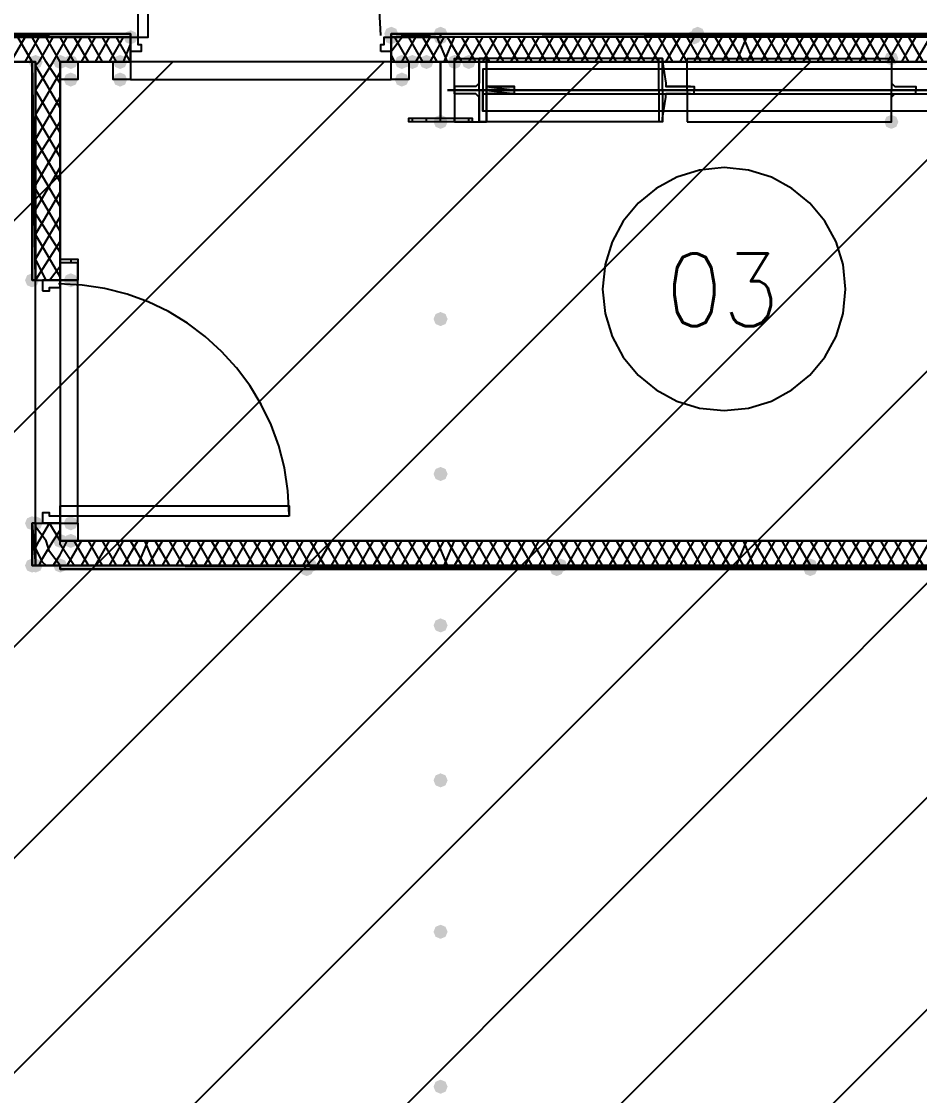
# Model space of a CAD drawing. Header units: millimetres. Extents: x 0 to 420, y 0 to 297.
# Drawn here: x 373.46 to 384.26, y 222.65 to 235.56 of the extents above; entities that cross this region are included whole.
import ezdxf

# ---------------------------------------------------------------- set-up
doc = ezdxf.new("R2010")
doc.units = ezdxf.units.MM
doc.layers.get('0').update_dxf_attribs({"linetype": 'CONTINUOUS'})
doc.styles.get("Standard").update_dxf_attribs({"font": 'STANDARD'})

msp = doc.modelspace()

# ---------------------------------------------------------------- hatches: boundary and pattern name
at = {"true_color": 0x000007}
h = msp.add_hatch(color=0, dxfattribs=at)
h.paths.add_polyline_path([(374.777, 235.415667), (369.908667, 235.415667), (374.777, 235.373333)], flags=0)
h.paths.add_polyline_path([(369.908667, 235.415667), (374.777, 235.373333), (369.908667, 235.373333)], flags=0)
at = {"true_color": 0x0000fe}
for points in [[(374.861667, 235.373333), (374.836796, 235.313538), (374.777, 235.288667), (374.717204, 235.313538), (374.692333, 235.373333), (374.717204, 235.433129), (374.777, 235.458), (374.836796, 235.433129)], [(374.861667, 235.373333), (374.836796, 235.313538), (374.777, 235.288667), (374.717204, 235.313538), (374.692333, 235.373333), (374.717204, 235.433129), (374.777, 235.458), (374.836796, 235.433129)], [(377.994333, 235.415667), (377.969462, 235.355871), (377.909667, 235.331), (377.849871, 235.355871), (377.825, 235.415667), (377.849871, 235.475462), (377.909667, 235.500333), (377.969462, 235.475463)], [(377.994333, 235.373333), (377.969462, 235.313538), (377.909667, 235.288667), (377.849871, 235.313538), (377.825, 235.373333), (377.849871, 235.433129), (377.909667, 235.458), (377.969462, 235.433129)], [(378.587, 235.415667), (378.562129, 235.355871), (378.502333, 235.331), (378.442538, 235.355871), (378.417667, 235.415667), (378.442537, 235.475462), (378.502333, 235.500333), (378.562129, 235.475463)], [(378.587, 235.415667), (378.562129, 235.355871), (378.502333, 235.331), (378.442538, 235.355871), (378.417667, 235.415667), (378.442537, 235.475462), (378.502333, 235.500333), (378.562129, 235.475463)], [(378.587, 235.373333), (378.562129, 235.313538), (378.502333, 235.288667), (378.442538, 235.313538), (378.417667, 235.373333), (378.442537, 235.433129), (378.502333, 235.458), (378.562129, 235.433129)], [(378.587, 235.373333), (378.562129, 235.313538), (378.502333, 235.288667), (378.442538, 235.313538), (378.417667, 235.373333), (378.442537, 235.433129), (378.502333, 235.458), (378.562129, 235.433129)], [(381.635, 235.373333), (381.610129, 235.313538), (381.550333, 235.288667), (381.490537, 235.313538), (381.465667, 235.373333), (381.490537, 235.433129), (381.550333, 235.458), (381.610129, 235.433129)], [(381.677333, 235.415667), (381.652462, 235.355871), (381.592667, 235.331), (381.532871, 235.355871), (381.508, 235.415667), (381.532871, 235.475462), (381.592667, 235.500333), (381.652462, 235.475463)], [(373.718667, 235.077), (373.693796, 235.017204), (373.634, 234.992333), (373.574204, 235.017204), (373.549333, 235.077), (373.574204, 235.136796), (373.634, 235.161667), (373.693796, 235.136796)], [(373.718667, 235.077), (373.693796, 235.017204), (373.634, 234.992333), (373.574204, 235.017204), (373.549333, 235.077), (373.574204, 235.136796), (373.634, 235.161667), (373.693796, 235.136796)], [(373.676333, 232.452333), (373.651462, 232.392537), (373.591667, 232.367667), (373.531871, 232.392537), (373.507, 232.452333), (373.531871, 232.512129), (373.591667, 232.537), (373.651462, 232.512129)], [(373.676333, 229.531333), (373.651462, 229.471537), (373.591667, 229.446667), (373.531871, 229.471537), (373.507, 229.531333), (373.531871, 229.591129), (373.591667, 229.616), (373.651462, 229.591129)], [(373.718667, 229.531333), (373.693796, 229.471537), (373.634, 229.446667), (373.574204, 229.471537), (373.549333, 229.531333), (373.574204, 229.591129), (373.634, 229.616), (373.693796, 229.591129)], [(373.676333, 229.023333), (373.651462, 228.963537), (373.591667, 228.938667), (373.531871, 228.963537), (373.507, 229.023333), (373.531871, 229.083129), (373.591667, 229.108), (373.651462, 229.083129)], [(373.676333, 229.023333), (373.651462, 228.963537), (373.591667, 228.938667), (373.531871, 228.963537), (373.507, 229.023333), (373.531871, 229.083129), (373.591667, 229.108), (373.651462, 229.083129)], [(373.718667, 229.023333), (373.693796, 228.963537), (373.634, 228.938667), (373.574204, 228.963537), (373.549333, 229.023333), (373.574204, 229.083129), (373.634, 229.108), (373.693796, 229.083129)], [(374.015, 229.023333), (373.990129, 228.963537), (373.930333, 228.938667), (373.870538, 228.963537), (373.845667, 229.023333), (373.870537, 229.083129), (373.930333, 229.108), (373.990129, 229.083129)], [(374.015, 229.023333), (373.990129, 228.963537), (373.930333, 228.938667), (373.870538, 228.963537), (373.845667, 229.023333), (373.870537, 229.083129), (373.930333, 229.108), (373.990129, 229.083129)], [(376.978333, 228.981), (376.953463, 228.921204), (376.893667, 228.896333), (376.833871, 228.921204), (376.809, 228.981), (376.833871, 229.040796), (376.893667, 229.065667), (376.953462, 229.040796)], [(377.020667, 229.023333), (376.995796, 228.963537), (376.936, 228.938667), (376.876204, 228.963537), (376.851333, 229.023333), (376.876204, 229.083129), (376.936, 229.108), (376.995796, 229.083129)], [(379.984, 228.981), (379.959129, 228.921204), (379.899333, 228.896333), (379.839538, 228.921204), (379.814667, 228.981), (379.839537, 229.040796), (379.899333, 229.065667), (379.959129, 229.040796)], [(380.026333, 229.023333), (380.001463, 228.963537), (379.941667, 228.938667), (379.881871, 228.963537), (379.857, 229.023333), (379.881871, 229.083129), (379.941667, 229.108), (380.001462, 229.083129)], [(383.032, 229.023333), (383.007129, 228.963537), (382.947333, 228.938667), (382.887538, 228.963537), (382.862667, 229.023333), (382.887537, 229.083129), (382.947333, 229.108), (383.007129, 229.083129)], [(383.032, 228.981), (383.007129, 228.921204), (382.947333, 228.896333), (382.887538, 228.921204), (382.862667, 228.981), (382.887537, 229.040796), (382.947333, 229.065667), (383.007129, 229.040796)]]:
    msp.add_hatch(color=0, dxfattribs=at).paths.add_polyline_path(points, flags=0)
at = {"true_color": 0x000007}
h = msp.add_hatch(color=0, dxfattribs=at)
h.paths.add_polyline_path([(378.502333, 235.415667), (377.909667, 235.415667), (378.502333, 235.373333)], flags=0)
h.paths.add_polyline_path([(377.909667, 235.415667), (378.502333, 235.373333), (377.909667, 235.373333)], flags=0)
h = msp.add_hatch(color=0, dxfattribs=at)
h.paths.add_polyline_path([(390.736667, 235.415667), (378.502333, 235.415667), (390.736667, 235.373333)], flags=0)
h.paths.add_polyline_path([(378.502333, 235.415667), (390.736667, 235.373333), (378.502333, 235.373333)], flags=0)
for points in [[(374.015, 235.077), (373.990129, 235.017204), (373.930333, 234.992333), (373.870538, 235.017204), (373.845667, 235.077), (373.870537, 235.136796), (373.930333, 235.161667), (373.990129, 235.136796)], [(374.142, 235.077), (374.117129, 235.017204), (374.057333, 234.992333), (373.997538, 235.017204), (373.972667, 235.077), (373.997537, 235.136796), (374.057333, 235.161667), (374.117129, 235.136796)], [(374.734667, 235.077), (374.709796, 235.017204), (374.65, 234.992333), (374.590204, 235.017204), (374.565333, 235.077), (374.590204, 235.136796), (374.65, 235.161667), (374.709796, 235.136796)], [(378.121333, 235.077), (378.096462, 235.017204), (378.036667, 234.992333), (377.976871, 235.017204), (377.952, 235.077), (377.976871, 235.136796), (378.036667, 235.161667), (378.096462, 235.136796)], [(378.248333, 235.077), (378.223462, 235.017204), (378.163667, 234.992333), (378.103871, 235.017204), (378.079, 235.077), (378.103871, 235.136796), (378.163667, 235.161667), (378.223462, 235.136796)], [(378.417667, 235.077), (378.392796, 235.017204), (378.333, 234.992333), (378.273204, 235.017204), (378.248333, 235.077), (378.273204, 235.136796), (378.333, 235.161667), (378.392796, 235.136796)], [(378.756333, 235.077), (378.731462, 235.017204), (378.671667, 234.992333), (378.611871, 235.017204), (378.587, 235.077), (378.611871, 235.136796), (378.671667, 235.161667), (378.731462, 235.136796)], [(378.925667, 235.077), (378.900796, 235.017204), (378.841, 234.992333), (378.781204, 235.017204), (378.756333, 235.077), (378.781204, 235.136796), (378.841, 235.161667), (378.900796, 235.136796)], [(384.005667, 235.119333), (383.980796, 235.059537), (383.921, 235.034667), (383.861204, 235.059537), (383.836333, 235.119333), (383.861204, 235.179129), (383.921, 235.204), (383.980796, 235.179129)], [(374.142, 234.865333), (374.117129, 234.805537), (374.057333, 234.780667), (373.997538, 234.805537), (373.972667, 234.865333), (373.997537, 234.925129), (374.057333, 234.95), (374.117129, 234.925129)], [(374.734667, 234.865333), (374.709796, 234.805537), (374.65, 234.780667), (374.590204, 234.805537), (374.565333, 234.865333), (374.590204, 234.925129), (374.65, 234.95), (374.709796, 234.925129)], [(378.121333, 234.865333), (378.096462, 234.805537), (378.036667, 234.780667), (377.976871, 234.805537), (377.952, 234.865333), (377.976871, 234.925129), (378.036667, 234.95), (378.096462, 234.925129)], [(378.587, 234.357333), (378.562129, 234.297537), (378.502333, 234.272667), (378.442538, 234.297537), (378.417667, 234.357333), (378.442537, 234.417129), (378.502333, 234.442), (378.562129, 234.417129)], [(384.005667, 234.357333), (383.980796, 234.297537), (383.921, 234.272667), (383.861204, 234.297537), (383.836333, 234.357333), (383.861204, 234.417129), (383.921, 234.442), (383.980796, 234.417129)], [(374.142, 232.452333), (374.117129, 232.392537), (374.057333, 232.367667), (373.997538, 232.392537), (373.972667, 232.452333), (373.997537, 232.512129), (374.057333, 232.537), (374.117129, 232.512129)], [(378.587, 231.986667), (378.562129, 231.926871), (378.502333, 231.902), (378.442538, 231.926871), (378.417667, 231.986667), (378.442537, 232.046462), (378.502333, 232.071333), (378.562129, 232.046463)], [(378.587, 230.124), (378.562129, 230.064204), (378.502333, 230.039333), (378.442538, 230.064204), (378.417667, 230.124), (378.442537, 230.183796), (378.502333, 230.208667), (378.562129, 230.183796)], [(373.718667, 229.531333), (373.693796, 229.471537), (373.634, 229.446667), (373.574204, 229.471537), (373.549333, 229.531333), (373.574204, 229.591129), (373.634, 229.616), (373.693796, 229.591129)], [(374.142, 229.531333), (374.117129, 229.471537), (374.057333, 229.446667), (373.997538, 229.471537), (373.972667, 229.531333), (373.997537, 229.591129), (374.057333, 229.616), (374.117129, 229.591129)], [(374.015, 229.319667), (373.990129, 229.259871), (373.930333, 229.235), (373.870538, 229.259871), (373.845667, 229.319667), (373.870537, 229.379462), (373.930333, 229.404333), (373.990129, 229.379463)], [(374.142, 229.319667), (374.117129, 229.259871), (374.057333, 229.235), (373.997538, 229.259871), (373.972667, 229.319667), (373.997537, 229.379462), (374.057333, 229.404333), (374.117129, 229.379463)], [(378.587, 228.303667), (378.562129, 228.243871), (378.502333, 228.219), (378.442538, 228.243871), (378.417667, 228.303667), (378.442537, 228.363462), (378.502333, 228.388333), (378.562129, 228.363463)], [(378.587, 226.441), (378.562129, 226.381204), (378.502333, 226.356333), (378.442538, 226.381204), (378.417667, 226.441), (378.442537, 226.500796), (378.502333, 226.525667), (378.562129, 226.500796)], [(378.587, 224.620667), (378.562129, 224.560871), (378.502333, 224.536), (378.442538, 224.560871), (378.417667, 224.620667), (378.442537, 224.680462), (378.502333, 224.705333), (378.562129, 224.680463)], [(378.587, 222.758), (378.562129, 222.698204), (378.502333, 222.673333), (378.442538, 222.698204), (378.417667, 222.758), (378.442537, 222.817796), (378.502333, 222.842667), (378.562129, 222.817796)]]:
    msp.add_hatch(color=0, dxfattribs=at).paths.add_polyline_path(points, flags=0)
h = msp.add_hatch(color=0, dxfattribs=at)
h.paths.add_polyline_path([(373.634, 235.077), (373.591667, 235.077), (373.634, 232.452333)], flags=0)
h.paths.add_polyline_path([(373.591667, 235.077), (373.634, 232.452333), (373.591667, 232.452333)], flags=0)
at = {"true_color": 0x000062}
h = msp.add_hatch(color=0, dxfattribs=at)
h.paths.add_polyline_path([(379.052667, 235.119333), (379.052667, 235.077)], flags=0)
h.paths.add_polyline_path([(379.052667, 235.077), (379.052667, 235.119333)], flags=0)
h = msp.add_hatch(color=0, dxfattribs=at)
h.paths.add_polyline_path([(379.052667, 235.077), (379.052667, 234.865333)], flags=0)
h.paths.add_polyline_path([(379.052667, 234.865333), (379.052667, 235.077)], flags=0)
h = msp.add_hatch(color=0, dxfattribs=at)
h.paths.add_polyline_path([(379.052667, 234.865333), (379.052667, 234.823)], flags=0)
h.paths.add_polyline_path([(379.052667, 234.823), (379.052667, 234.865333)], flags=0)
h = msp.add_hatch(color=0, dxfattribs=at)
h.paths.add_polyline_path([(379.052667, 234.823), (379.052667, 234.780667)], flags=0)
h.paths.add_polyline_path([(379.052667, 234.780667), (379.052667, 234.823)], flags=0)
h = msp.add_hatch(color=0, dxfattribs=at)
h.paths.add_polyline_path([(379.052667, 234.780667), (379.095, 234.780667)], flags=0)
h.paths.add_polyline_path([(379.095, 234.780667), (379.052667, 234.780667)], flags=0)
h = msp.add_hatch(color=0, dxfattribs=at)
h.paths.add_polyline_path([(379.349, 234.780667), (379.052667, 234.780667)], flags=0)
h.paths.add_polyline_path([(379.349, 234.780667), (379.052667, 234.780667), (379.095, 234.780667)], flags=0)
h = msp.add_hatch(color=0, dxfattribs=at)
h.paths.add_polyline_path([(379.052667, 234.780667), (379.391333, 234.780667)], flags=0)
h.paths.add_polyline_path([(379.391333, 234.780667), (379.052667, 234.780667)], flags=0)
h.paths.add_polyline_path([(379.391333, 234.780667), (379.052667, 234.780667)], flags=0)
h.paths.add_polyline_path([(379.052667, 234.780667), (379.391333, 234.780667)], flags=0)
h.paths.add_polyline_path([(379.391333, 234.780667), (379.052667, 234.780667)], flags=0)
h.paths.add_polyline_path([(379.391333, 234.780667), (379.052667, 234.780667)], flags=0)
h = msp.add_hatch(color=0, dxfattribs=at)
h.paths.add_polyline_path([(379.391333, 234.780667), (379.052667, 234.780667), (379.391333, 234.738333)], flags=0)
h.paths.add_polyline_path([(379.052667, 234.780667), (379.391333, 234.738333), (379.052667, 234.738333)], flags=0)
h.paths.add_polyline_path([(379.391333, 234.738333), (379.052667, 234.738333)], flags=0)
h.paths.add_polyline_path([(379.052667, 234.738333), (379.391333, 234.738333)], flags=0)
h.paths.add_polyline_path([(379.391333, 234.738333), (379.052667, 234.738333)], flags=0)
h.paths.add_polyline_path([(379.391333, 234.738333), (379.052667, 234.738333)], flags=0)
h = msp.add_hatch(color=0, dxfattribs=at)
h.paths.add_polyline_path([(379.052667, 234.738333), (379.391333, 234.738333)], flags=0)
h.paths.add_polyline_path([(379.391333, 234.738333), (379.052667, 234.738333)], flags=0)
h.paths.add_polyline_path([(379.391333, 234.738333), (379.052667, 234.738333)], flags=0)
h.paths.add_polyline_path([(379.052667, 234.738333), (379.391333, 234.738333)], flags=0)
h = msp.add_hatch(color=0, dxfattribs=at)
h.paths.add_polyline_path([(379.391333, 234.738333), (379.052667, 234.738333), (379.391333, 234.696)], flags=0)
h.paths.add_polyline_path([(379.052667, 234.738333), (379.391333, 234.696), (379.052667, 234.696)], flags=0)
h.paths.add_polyline_path([(379.391333, 234.696), (379.052667, 234.696)], flags=0)
h.paths.add_polyline_path([(379.052667, 234.696), (379.391333, 234.696)], flags=0)
h.paths.add_polyline_path([(379.391333, 234.696), (379.052667, 234.696)], flags=0)
h.paths.add_polyline_path([(379.391333, 234.696), (379.052667, 234.696)], flags=0)
h.paths.add_polyline_path([(379.052667, 234.696), (379.391333, 234.696)], flags=0)
h.paths.add_polyline_path([(379.391333, 234.696), (379.052667, 234.696)], flags=0)
for points in [[(379.391333, 234.780667), (379.349, 234.780667)], [(379.052667, 234.696), (379.095, 234.696)]]:
    msp.add_hatch(color=0, dxfattribs=at).paths.add_polyline_path(points, flags=0)
h = msp.add_hatch(color=0, dxfattribs=at)
h.paths.add_polyline_path([(379.349, 234.780667), (379.391333, 234.780667)], flags=0)
h.paths.add_polyline_path([(379.391333, 234.780667), (379.349, 234.780667)], flags=0)
h = msp.add_hatch(color=0, dxfattribs=at)
h.paths.add_polyline_path([(379.095, 234.696), (379.052667, 234.696)], flags=0)
h.paths.add_polyline_path([(379.095, 234.696), (379.052667, 234.696), (379.349, 234.696)], flags=0)
h = msp.add_hatch(color=0, dxfattribs=at)
h.paths.add_polyline_path([(379.052667, 234.696), (379.052667, 234.653667)], flags=0)
h.paths.add_polyline_path([(379.052667, 234.653667), (379.052667, 234.696)], flags=0)
h = msp.add_hatch(color=0, dxfattribs=at)
h.paths.add_polyline_path([(379.052667, 234.653667), (379.052667, 234.611333)], flags=0)
h.paths.add_polyline_path([(379.052667, 234.611333), (379.052667, 234.653667)], flags=0)
h = msp.add_hatch(color=0, dxfattribs=at)
h.paths.add_polyline_path([(379.052667, 234.611333), (379.052667, 234.399667)], flags=0)
h.paths.add_polyline_path([(379.052667, 234.399667), (379.052667, 234.611333)], flags=0)
h = msp.add_hatch(color=0, dxfattribs=at)
h.paths.add_polyline_path([(379.349, 234.696), (379.391333, 234.696)], flags=0)
h.paths.add_polyline_path([(379.391333, 234.696), (379.349, 234.696)], flags=0)
h.paths.add_polyline_path([(379.391333, 234.696), (379.349, 234.696)], flags=0)
h = msp.add_hatch(color=0, dxfattribs=at)
h.paths.add_polyline_path([(379.052667, 234.399667), (379.052667, 234.357333)], flags=0)
h.paths.add_polyline_path([(379.052667, 234.357333), (379.052667, 234.399667)], flags=0)
at = {"true_color": 0x000007}
h = msp.add_hatch(color=0, dxfattribs=at)
h.paths.add_polyline_path([(373.634, 229.531333), (373.591667, 229.531333), (373.634, 229.023333)], flags=0)
h.paths.add_polyline_path([(373.591667, 229.531333), (373.634, 229.023333), (373.591667, 229.023333)], flags=0)
h = msp.add_hatch(color=0, dxfattribs=at)
h.paths.add_polyline_path([(390.440333, 229.023333), (373.930333, 229.023333), (390.440333, 228.981)], flags=0)
h.paths.add_polyline_path([(373.930333, 229.023333), (390.440333, 228.981), (373.930333, 228.981)], flags=0)

# ---------------------------------------------------------------- linework, layer by layer
at = {"color": 0, "true_color": 0x000007}
for points in [[(377.782667, 235.3945), (377.767477, 235.695321), (377.722893, 235.987452), (377.650393, 236.269414), (377.551458, 236.539728), (377.427565, 236.796915), (377.280193, 237.039497), (377.110822, 237.265995), (376.920929, 237.474929), (376.711995, 237.664822), (376.485497, 237.834193), (376.242915, 237.981565), (375.985728, 238.105458), (375.715414, 238.204393), (375.433452, 238.276893), (375.141321, 238.321477), (374.8405, 238.336667)], [(374.777, 235.373333), (369.908667, 235.373333), (374.777, 235.415667), (369.908667, 235.415667)], [(378.502333, 235.373333), (377.909667, 235.373333), (378.502333, 235.415667), (377.909667, 235.415667)], [(390.736667, 235.415667), (378.502333, 235.415667), (390.736667, 235.415667), (378.502333, 235.373333)], [(390.736667, 235.373333), (378.502333, 235.373333), (378.502333, 235.415667), (390.779, 235.415667), (390.779, 235.373333)], [(390.736667, 235.373333), (378.502333, 235.373333), (378.502333, 235.415667), (390.779, 235.415667), (390.779, 235.373333)], [(374.777, 235.373333), (369.908667, 235.373333)], [(373.337667, 235.077), (373.507, 235.373333)], [(373.591667, 235.077), (373.422333, 235.373333)], [(373.507, 235.077), (373.676333, 235.373333)], [(373.761, 235.077), (373.591667, 235.373333)], [(373.676333, 235.077), (373.845667, 235.373333)], [(373.930333, 235.077), (373.761, 235.373333)], [(373.845667, 235.077), (374.015, 235.373333)], [(374.099667, 235.077), (373.930333, 235.373333)], [(374.015, 235.077), (374.184333, 235.373333)], [(374.269, 235.077), (374.099667, 235.373333)], [(374.184333, 235.077), (374.353667, 235.373333)], [(374.438333, 235.077), (374.269, 235.373333)], [(374.353667, 235.077), (374.523, 235.373333)], [(374.607667, 235.077), (374.438333, 235.373333)], [(374.523, 235.077), (374.692333, 235.373333)], [(374.777, 235.077), (374.607667, 235.373333)], [(374.692333, 235.077), (374.777, 235.288667)], [(374.777, 235.331), (374.777, 235.373333)], [(374.777, 235.373333), (374.777, 235.204), (374.777, 235.077)], [(374.777, 235.077), (374.777, 235.204), (374.777, 235.373333), (374.777, 235.204)], [(377.909667, 235.204), (378.036667, 235.373333)], [(377.909667, 235.373333), (377.909667, 235.204), (377.909667, 235.077)], [(377.909667, 235.077), (377.909667, 235.204), (377.909667, 235.373333), (377.909667, 235.204)], [(390.440333, 235.373333), (377.909667, 235.373333)], [(378.121333, 235.077), (377.952, 235.373333)], [(378.036667, 235.077), (378.206, 235.373333)], [(378.290667, 235.077), (378.121333, 235.373333)], [(378.206, 235.077), (378.375333, 235.373333)], [(378.46, 235.077), (378.290667, 235.373333)], [(378.375333, 235.077), (378.544667, 235.373333)], [(378.587, 235.077), (378.46, 235.373333)], [(378.544667, 235.077), (378.671667, 235.373333)], [(378.756333, 235.077), (378.587, 235.373333)], [(378.671667, 235.077), (378.841, 235.373333)], [(378.925667, 235.077), (378.756333, 235.373333)], [(378.841, 235.077), (379.010333, 235.373333)], [(379.095, 235.077), (378.925667, 235.373333)], [(379.010333, 235.077), (379.179667, 235.373333)], [(379.264333, 235.077), (379.095, 235.373333)], [(379.179667, 235.077), (379.349, 235.373333)], [(379.433667, 235.077), (379.264333, 235.373333)], [(379.349, 235.077), (379.518333, 235.373333)], [(379.603, 235.077), (379.433667, 235.373333)], [(379.518333, 235.077), (379.687667, 235.373333)], [(379.772333, 235.077), (379.603, 235.373333)], [(379.687667, 235.077), (379.857, 235.373333)], [(379.941667, 235.077), (379.772333, 235.373333)], [(379.857, 235.077), (380.026333, 235.373333)], [(380.111, 235.077), (379.941667, 235.373333)], [(380.026333, 235.077), (380.195667, 235.373333)], [(380.280333, 235.077), (380.111, 235.373333)], [(380.195667, 235.077), (380.365, 235.373333)], [(380.449667, 235.077), (380.280333, 235.373333)], [(380.365, 235.077), (380.534333, 235.373333)], [(380.619, 235.077), (380.449667, 235.373333)], [(380.534333, 235.077), (380.703667, 235.373333)], [(380.788333, 235.077), (380.619, 235.373333)], [(380.703667, 235.077), (380.873, 235.373333)], [(380.957667, 235.077), (380.788333, 235.373333)], [(380.873, 235.077), (381.042333, 235.373333)], [(381.127, 235.077), (380.957667, 235.373333)], [(381.042333, 235.077), (381.211667, 235.373333)], [(381.296333, 235.077), (381.127, 235.373333)], [(381.211667, 235.077), (381.381, 235.373333)], [(381.465667, 235.077), (381.296333, 235.373333)], [(381.381, 235.077), (381.550333, 235.373333)], [(381.635, 235.077), (381.465667, 235.373333)], [(381.550333, 235.077), (381.719667, 235.373333)], [(381.804333, 235.077), (381.635, 235.373333)], [(381.719667, 235.077), (381.889, 235.373333)], [(381.973667, 235.077), (381.804333, 235.373333)], [(381.889, 235.077), (382.058333, 235.373333)], [(382.143, 235.077), (381.973667, 235.373333)], [(382.058333, 235.077), (382.185333, 235.373333)], [(382.27, 235.077), (382.143, 235.373333)], [(382.185333, 235.077), (382.354667, 235.373333)], [(382.439333, 235.077), (382.27, 235.373333)], [(382.354667, 235.077), (382.524, 235.373333)], [(382.608667, 235.077), (382.439333, 235.373333)], [(382.524, 235.077), (382.693333, 235.373333)], [(382.778, 235.077), (382.608667, 235.373333)], [(382.693333, 235.077), (382.862667, 235.373333)], [(382.947333, 235.077), (382.778, 235.373333)], [(382.862667, 235.077), (383.032, 235.373333)], [(383.116667, 235.077), (382.947333, 235.373333)], [(383.032, 235.077), (383.201333, 235.373333)], [(383.286, 235.077), (383.116667, 235.373333)], [(383.201333, 235.077), (383.370667, 235.373333)], [(383.455333, 235.077), (383.286, 235.373333)], [(383.370667, 235.077), (383.54, 235.373333)], [(383.624667, 235.077), (383.455333, 235.373333)], [(383.54, 235.077), (383.709333, 235.373333)], [(383.794, 235.077), (383.624667, 235.373333)], [(383.709333, 235.077), (383.878667, 235.373333)], [(383.963333, 235.077), (383.794, 235.373333)], [(383.878667, 235.077), (384.048, 235.373333)], [(384.132667, 235.077), (383.963333, 235.373333)], [(384.048, 235.077), (384.217333, 235.373333)], [(384.302, 235.077), (384.132667, 235.373333)], [(384.217333, 235.077), (384.386667, 235.373333)], [(377.952, 235.077), (377.909667, 235.161667)], [(370.035667, 235.077), (373.634, 235.077)], [(373.634, 232.452333), (373.634, 235.077), (373.634, 232.452333), (373.591667, 235.077)], [(373.634, 235.034667), (373.676333, 235.077)], [(373.634, 234.738333), (373.845667, 235.077)], [(373.634, 235.077), (373.634, 232.452333)], [(373.930333, 234.526667), (373.634, 235.034667)], [(373.930333, 234.823), (373.761, 235.077)], [(373.930333, 232.452333), (373.930333, 235.077)], [(373.930333, 235.077), (374.777, 235.077)], [(376.343333, 235.077), (374.777, 235.077), (374.777, 234.992333)], [(374.777, 234.992333), (374.777, 234.865333), (376.343333, 234.865333)], [(377.909667, 234.992333), (377.909667, 235.077), (376.343333, 235.077)], [(376.343333, 234.865333), (377.909667, 234.865333), (377.909667, 234.992333)], [(377.909667, 235.077), (390.440333, 235.077)], [(378.502333, 234.357333), (378.502333, 235.077)], [(378.968, 234.738333), (378.968, 235.119333), (378.968, 235.077), (378.968, 234.823), (378.925667, 234.780667), (378.671667, 234.780667), (378.671667, 234.738333), (378.968, 234.738333), (381.127, 234.738333), (381.127, 235.119333), (378.968, 235.119333)], [(379.052667, 234.738333), (378.671667, 234.738333), (378.671667, 235.119333), (379.052667, 235.119333)], [(389.593667, 234.992333), (389.593667, 234.738333), (389.593667, 234.780667), (389.593667, 234.992333), (379.010333, 234.992333), (379.010333, 234.738333), (389.593667, 234.738333)], [(381.169333, 235.119333), (379.052667, 235.119333)], [(381.169333, 234.738333), (381.169333, 235.119333), (381.169333, 235.077), (381.211667, 234.823), (381.211667, 234.780667)], [(383.921, 235.119333), (383.921, 235.077), (383.921, 234.823), (383.963333, 234.780667), (384.217333, 234.780667), (384.217333, 234.738333)], [(373.634, 234.442), (373.930333, 234.95)], [(373.930333, 234.230333), (373.634, 234.738333)], [(378.968, 234.738333), (378.968, 234.357333), (378.968, 234.399667), (378.968, 234.653667), (378.925667, 234.696), (378.671667, 234.696), (378.671667, 234.738333), (378.968, 234.738333), (381.127, 234.738333), (381.127, 234.357333), (378.968, 234.357333)], [(379.052667, 234.738333), (378.671667, 234.738333), (378.671667, 234.357333), (379.052667, 234.357333)], [(379.010333, 234.696), (379.010333, 234.738333), (379.010333, 234.696), (389.593667, 234.696), (389.593667, 234.738333), (379.010333, 234.738333)], [(381.169333, 234.738333), (379.052667, 234.738333)], [(381.169333, 234.738333), (379.052667, 234.738333)], [(379.391333, 234.780667), (379.095, 234.780667)], [(381.169333, 234.738333), (381.169333, 234.357333), (381.169333, 234.399667), (381.211667, 234.653667), (381.211667, 234.696)], [(381.550333, 234.738333), (381.169333, 234.738333)], [(381.550333, 234.738333), (381.169333, 234.738333)], [(381.508, 234.780667), (381.211667, 234.780667), (381.254, 234.780667), (381.508, 234.780667), (381.550333, 234.780667), (381.550333, 234.738333)], [(381.508, 234.696), (381.211667, 234.696), (381.254, 234.696), (381.508, 234.696), (381.550333, 234.696), (381.550333, 234.738333)], [(384.217333, 234.738333), (383.921, 234.738333)], [(383.921, 234.357333), (383.921, 234.399667), (383.921, 234.653667), (383.963333, 234.696), (384.217333, 234.696), (384.217333, 234.738333)], [(384.217333, 234.738333), (383.921, 234.738333)], [(373.634, 234.145667), (373.930333, 234.653667)], [(389.593667, 234.696), (389.593667, 234.653667), (389.593667, 234.526667), (389.593667, 234.484333), (379.010333, 234.484333), (379.010333, 234.526667), (379.010333, 234.653667), (379.010333, 234.696), (379.010333, 234.653667), (379.010333, 234.484333)], [(379.391333, 234.696), (379.095, 234.696)], [(373.930333, 233.934), (373.634, 234.442)], [(373.634, 233.891667), (373.930333, 234.357333)], [(378.163667, 234.357333), (378.163667, 234.399667)], [(378.333, 234.357333), (378.333, 234.399667)], [(378.671667, 234.357333), (378.671667, 234.399667)], [(378.841, 234.357333), (378.841, 234.399667)], [(381.169333, 234.357333), (379.052667, 234.357333)], [(373.930333, 233.637667), (373.634, 234.145667)], [(373.634, 233.595333), (373.930333, 234.103333)], [(373.930333, 233.341333), (373.634, 233.849333)], [(373.634, 233.299), (373.930333, 233.807)], [(383.370667, 232.3465), (383.340995, 232.640844), (383.255894, 232.914996), (383.121238, 233.163083), (382.942899, 233.379232), (382.726749, 233.557572), (382.478662, 233.692228), (382.20451, 233.777328), (381.910167, 233.807), (381.615823, 233.777328), (381.341671, 233.692228), (381.093584, 233.557572), (380.877434, 233.379232), (380.699095, 233.163083), (380.564439, 232.914996), (380.479339, 232.640844), (380.449667, 232.3465)], [(373.930333, 233.045), (373.634, 233.553)], [(373.634, 233.002667), (373.930333, 233.510667)], [(373.930333, 232.791), (373.634, 233.256667)], [(373.634, 232.706333), (373.930333, 233.214333)], [(373.930333, 232.494667), (373.634, 233.002667)], [(373.634, 232.452333), (373.930333, 232.918)], [(373.761, 232.452333), (373.634, 232.706333)], [(374.057333, 232.706333), (374.057333, 232.664)], [(373.803333, 232.452333), (373.930333, 232.621667)], [(373.634, 232.452333), (373.718667, 232.452333), (373.930333, 232.452333)], [(373.634, 232.452333), (373.718667, 232.452333)], [(376.682, 229.637167), (376.667684, 229.920675), (376.625666, 230.195994), (376.55734, 230.461728), (376.464099, 230.716485), (376.347337, 230.95887), (376.208448, 231.187491), (376.048824, 231.400952), (375.869861, 231.597861), (375.672952, 231.776824), (375.459491, 231.936448), (375.23087, 232.075337), (374.988485, 232.192099), (374.733728, 232.28534), (374.467994, 232.353666), (374.192675, 232.395684), (373.909167, 232.41)], [(374.057333, 232.452333), (373.930333, 232.452333), (373.930333, 231.013)], [(374.142, 231.013), (374.142, 232.452333), (374.057333, 232.452333)], [(380.449667, 232.3465), (380.479339, 232.052156), (380.564439, 231.778004), (380.699095, 231.529917), (380.877434, 231.313768), (381.093584, 231.135428), (381.341671, 231.000772), (381.615823, 230.915672), (381.910167, 230.886), (382.20451, 230.915672), (382.478662, 231.000772), (382.726749, 231.135428), (382.942899, 231.313768), (383.121238, 231.529917), (383.255894, 231.778004), (383.340995, 232.052156), (383.370667, 232.3465)], [(373.930333, 231.013), (373.930333, 229.531333), (374.057333, 229.531333)], [(374.057333, 229.531333), (374.142, 229.531333), (374.142, 231.013)], [(373.591667, 229.023333), (373.591667, 229.531333), (373.634, 229.023333), (373.634, 229.531333)], [(373.634, 229.531333), (373.718667, 229.531333), (373.930333, 229.531333)], [(373.634, 229.531333), (373.718667, 229.531333)], [(373.634, 229.531333), (373.634, 229.023333)], [(373.761, 229.319667), (373.634, 229.489)], [(373.676333, 229.319667), (373.803333, 229.531333)], [(373.930333, 229.319667), (373.803333, 229.531333)], [(373.845667, 229.319667), (373.930333, 229.446667)], [(373.930333, 229.319667), (373.930333, 229.531333)], [(373.634, 229.235), (373.676333, 229.319667)], [(373.718667, 229.108), (373.845667, 229.319667)], [(373.803333, 229.192667), (373.761, 229.319667)], [(373.930333, 229.277333), (373.930333, 229.319667)], [(373.930333, 229.150333), (374.015, 229.319667)], [(390.440333, 229.319667), (373.930333, 229.319667)], [(374.015, 229.023333), (374.184333, 229.319667)], [(374.269, 229.023333), (374.099667, 229.319667)], [(374.184333, 229.023333), (374.353667, 229.319667)], [(374.438333, 229.023333), (374.269, 229.319667)], [(374.353667, 229.023333), (374.523, 229.319667)], [(374.607667, 229.023333), (374.438333, 229.319667)], [(374.523, 229.023333), (374.692333, 229.319667)], [(374.777, 229.023333), (374.607667, 229.319667)], [(374.692333, 229.023333), (374.861667, 229.319667)], [(374.946333, 229.023333), (374.777, 229.319667)], [(374.861667, 229.023333), (374.988667, 229.319667)], [(375.073333, 229.023333), (374.946333, 229.319667)], [(374.988667, 229.023333), (375.158, 229.319667)], [(375.242667, 229.023333), (375.073333, 229.319667)], [(375.158, 229.023333), (375.327333, 229.319667)], [(375.412, 229.023333), (375.242667, 229.319667)], [(375.327333, 229.023333), (375.496667, 229.319667)], [(375.581333, 229.023333), (375.412, 229.319667)], [(375.496667, 229.023333), (375.666, 229.319667)], [(375.750667, 229.023333), (375.581333, 229.319667)], [(375.666, 229.023333), (375.835333, 229.319667)], [(375.92, 229.023333), (375.750667, 229.319667)], [(375.835333, 229.023333), (376.004667, 229.319667)], [(376.089333, 229.023333), (375.92, 229.319667)], [(376.004667, 229.023333), (376.174, 229.319667)], [(376.258667, 229.023333), (376.089333, 229.319667)], [(376.174, 229.023333), (376.343333, 229.319667)], [(376.428, 229.023333), (376.258667, 229.319667)], [(376.343333, 229.023333), (376.512667, 229.319667)], [(376.597333, 229.023333), (376.428, 229.319667)], [(376.512667, 229.023333), (376.682, 229.319667)], [(376.766667, 229.023333), (376.597333, 229.319667)], [(376.682, 229.023333), (376.851333, 229.319667)], [(376.936, 229.023333), (376.766667, 229.319667)], [(376.851333, 229.023333), (377.020667, 229.319667)], [(377.105333, 229.023333), (376.936, 229.319667)], [(377.020667, 229.023333), (377.19, 229.319667)], [(377.274667, 229.023333), (377.105333, 229.319667)], [(377.19, 229.023333), (377.359333, 229.319667)], [(377.444, 229.023333), (377.274667, 229.319667)], [(377.359333, 229.023333), (377.528667, 229.319667)], [(377.613333, 229.023333), (377.444, 229.319667)], [(377.528667, 229.023333), (377.698, 229.319667)], [(377.782667, 229.023333), (377.613333, 229.319667)], [(377.698, 229.023333), (377.867333, 229.319667)], [(377.952, 229.023333), (377.782667, 229.319667)], [(377.867333, 229.023333), (378.036667, 229.319667)], [(378.121333, 229.023333), (377.952, 229.319667)], [(378.036667, 229.023333), (378.206, 229.319667)], [(378.290667, 229.023333), (378.121333, 229.319667)], [(378.206, 229.023333), (378.375333, 229.319667)], [(378.46, 229.023333), (378.290667, 229.319667)], [(378.375333, 229.023333), (378.544667, 229.319667)], [(378.587, 229.023333), (378.46, 229.319667)], [(378.544667, 229.023333), (378.671667, 229.319667)], [(378.756333, 229.023333), (378.587, 229.319667)], [(378.671667, 229.023333), (378.841, 229.319667)], [(378.925667, 229.023333), (378.756333, 229.319667)], [(378.841, 229.023333), (379.010333, 229.319667)], [(379.095, 229.023333), (378.925667, 229.319667)], [(379.010333, 229.023333), (379.179667, 229.319667)], [(379.264333, 229.023333), (379.095, 229.319667)], [(379.179667, 229.023333), (379.349, 229.319667)], [(379.433667, 229.023333), (379.264333, 229.319667)], [(379.349, 229.023333), (379.518333, 229.319667)], [(379.603, 229.023333), (379.433667, 229.319667)], [(379.518333, 229.023333), (379.687667, 229.319667)], [(379.772333, 229.023333), (379.603, 229.319667)], [(379.687667, 229.023333), (379.857, 229.319667)], [(379.941667, 229.023333), (379.772333, 229.319667)], [(379.857, 229.023333), (380.026333, 229.319667)], [(380.111, 229.023333), (379.941667, 229.319667)], [(380.026333, 229.023333), (380.195667, 229.319667)], [(380.280333, 229.023333), (380.111, 229.319667)], [(380.195667, 229.023333), (380.365, 229.319667)], [(380.449667, 229.023333), (380.280333, 229.319667)], [(380.365, 229.023333), (380.534333, 229.319667)], [(380.619, 229.023333), (380.449667, 229.319667)], [(380.534333, 229.023333), (380.703667, 229.319667)], [(380.788333, 229.023333), (380.619, 229.319667)], [(380.703667, 229.023333), (380.873, 229.319667)], [(380.957667, 229.023333), (380.788333, 229.319667)], [(380.873, 229.023333), (381.042333, 229.319667)], [(381.127, 229.023333), (380.957667, 229.319667)], [(381.042333, 229.023333), (381.211667, 229.319667)], [(381.296333, 229.023333), (381.127, 229.319667)], [(381.211667, 229.023333), (381.381, 229.319667)], [(381.465667, 229.023333), (381.296333, 229.319667)], [(381.381, 229.023333), (381.550333, 229.319667)], [(381.635, 229.023333), (381.465667, 229.319667)], [(381.550333, 229.023333), (381.719667, 229.319667)], [(381.804333, 229.023333), (381.635, 229.319667)], [(381.719667, 229.023333), (381.889, 229.319667)], [(381.973667, 229.023333), (381.804333, 229.319667)], [(381.889, 229.023333), (382.058333, 229.319667)], [(382.143, 229.023333), (381.973667, 229.319667)], [(382.058333, 229.023333), (382.185333, 229.319667)], [(382.27, 229.023333), (382.143, 229.319667)], [(382.185333, 229.023333), (382.354667, 229.319667)], [(382.439333, 229.023333), (382.27, 229.319667)], [(382.354667, 229.023333), (382.524, 229.319667)], [(382.608667, 229.023333), (382.439333, 229.319667)], [(382.524, 229.023333), (382.693333, 229.319667)], [(382.778, 229.023333), (382.608667, 229.319667)], [(382.693333, 229.023333), (382.862667, 229.319667)], [(382.947333, 229.023333), (382.778, 229.319667)], [(382.862667, 229.023333), (383.032, 229.319667)], [(383.116667, 229.023333), (382.947333, 229.319667)], [(383.032, 229.023333), (383.201333, 229.319667)], [(383.286, 229.023333), (383.116667, 229.319667)], [(383.201333, 229.023333), (383.370667, 229.319667)], [(383.455333, 229.023333), (383.286, 229.319667)], [(383.370667, 229.023333), (383.54, 229.319667)], [(383.624667, 229.023333), (383.455333, 229.319667)], [(383.54, 229.023333), (383.709333, 229.319667)], [(383.794, 229.023333), (383.624667, 229.319667)], [(383.709333, 229.023333), (383.878667, 229.319667)], [(383.963333, 229.023333), (383.794, 229.319667)], [(383.878667, 229.023333), (384.048, 229.319667)], [(384.132667, 229.023333), (383.963333, 229.319667)], [(384.048, 229.023333), (384.217333, 229.319667)], [(384.302, 229.023333), (384.132667, 229.319667)], [(384.217333, 229.023333), (384.386667, 229.319667)], [(373.718667, 229.065667), (373.634, 229.235)], [(373.930333, 229.023333), (373.803333, 229.192667)], [(374.099667, 229.023333), (373.930333, 229.277333)], [(373.676333, 229.023333), (373.718667, 229.108)], [(373.761, 229.023333), (373.718667, 229.065667)], [(373.845667, 229.023333), (373.930333, 229.150333)], [(373.634, 229.023333), (373.930333, 229.023333)], [(373.930333, 229.023333), (390.440333, 229.023333), (373.930333, 228.981), (390.440333, 228.981)], [(373.930333, 229.023333), (390.440333, 229.023333)]]:
    msp.add_lwpolyline(points, dxfattribs=at)
for points in [[(374.861667, 238.336667), (374.861667, 235.373333), (374.988667, 235.373333), (374.988667, 238.336667)], [(374.777, 235.415667), (369.908667, 235.415667), (374.777, 235.373333)], [(369.908667, 235.415667), (374.777, 235.373333), (369.908667, 235.373333)], [(369.908667, 235.373333), (369.908667, 235.415667), (374.777, 235.415667), (374.777, 235.373333), (369.908667, 235.373333), (374.777, 235.373333), (374.777, 235.415667), (369.908667, 235.415667)], [(378.502333, 235.415667), (377.909667, 235.415667), (378.502333, 235.373333)], [(377.909667, 235.415667), (378.502333, 235.373333), (377.909667, 235.373333)], [(377.909667, 235.373333), (377.909667, 235.415667), (378.502333, 235.415667), (378.502333, 235.373333), (377.909667, 235.373333), (378.502333, 235.373333), (378.502333, 235.415667), (377.909667, 235.415667)], [(390.736667, 235.415667), (378.502333, 235.415667), (390.736667, 235.373333)], [(378.502333, 235.415667), (390.736667, 235.373333), (378.502333, 235.373333)], [(374.777, 235.204), (374.777, 235.373333), (374.861667, 235.373333), (374.861667, 235.288667), (374.904, 235.288667), (374.904, 235.204)], [(377.782667, 235.204), (377.782667, 235.288667), (377.825, 235.288667), (377.825, 235.373333), (377.909667, 235.373333), (377.909667, 235.204)], [(361.272667, 235.077), (361.272667, 200.617667), (390.440333, 200.617667), (390.440333, 229.023333), (373.634, 229.023333), (373.634, 235.077)], [(373.634, 235.077), (373.591667, 235.077), (373.634, 232.452333)], [(373.591667, 235.077), (373.634, 232.452333), (373.591667, 232.452333)], [(373.634, 232.452333), (373.634, 235.077), (373.591667, 235.077), (373.591667, 232.452333)], [(373.634, 232.452333), (373.634, 235.077), (373.591667, 235.077), (373.591667, 232.452333)], [(373.930333, 235.077), (374.142, 235.077), (374.142, 234.865333), (373.930333, 234.865333), (373.930333, 235.077), (374.142, 235.077), (374.142, 234.865333), (373.930333, 234.865333)], [(374.777, 234.865333), (374.565333, 234.865333), (374.565333, 235.077), (374.777, 235.077), (374.777, 234.865333), (374.565333, 234.865333), (374.565333, 235.077), (374.777, 235.077)], [(378.121333, 234.865333), (377.909667, 234.865333), (377.909667, 235.077), (378.121333, 235.077), (378.121333, 234.865333), (377.909667, 234.865333), (377.909667, 235.077), (378.121333, 235.077)], [(378.883333, 234.357333), (378.121333, 234.357333), (378.121333, 234.399667), (378.502333, 234.399667), (378.502333, 235.077), (378.121333, 235.077), (378.883333, 235.077), (378.502333, 235.077), (378.502333, 234.399667), (378.883333, 234.399667)], [(381.465667, 235.119333), (383.921, 235.119333), (383.921, 234.738333), (381.465667, 234.738333)], [(378.587, 234.738333), (379.306667, 234.738333)], [(381.465667, 234.357333), (383.921, 234.357333), (383.921, 234.738333), (381.465667, 234.738333)], [(373.930333, 232.706333), (374.142, 232.706333), (374.142, 232.452333), (373.930333, 232.452333)], [(373.930333, 232.664), (373.930333, 232.452333), (374.142, 232.452333), (374.142, 232.664)], [(373.718667, 232.325333), (373.803333, 232.325333), (373.803333, 232.367667), (373.930333, 232.367667), (373.930333, 232.452333), (373.718667, 232.452333)], [(373.930333, 232.452333), (373.718667, 232.452333)], [(376.682, 229.616), (373.930333, 229.616), (373.930333, 229.743), (376.682, 229.743)], [(373.718667, 229.531333), (373.930333, 229.531333), (373.930333, 229.616), (373.803333, 229.616), (373.803333, 229.658333), (373.718667, 229.658333)], [(373.634, 229.531333), (373.591667, 229.531333), (373.634, 229.023333)], [(373.591667, 229.531333), (373.634, 229.023333), (373.591667, 229.023333)], [(373.591667, 229.531333), (373.634, 229.531333), (373.634, 229.023333), (373.591667, 229.023333), (373.591667, 229.531333), (373.591667, 229.023333), (373.634, 229.023333), (373.634, 229.531333)], [(373.930333, 229.531333), (373.718667, 229.531333)], [(373.930333, 229.531333), (374.142, 229.531333), (374.142, 229.319667), (373.930333, 229.319667), (373.930333, 229.531333), (374.142, 229.531333), (374.142, 229.319667), (373.930333, 229.319667)], [(390.440333, 229.023333), (373.930333, 229.023333), (390.440333, 228.981)], [(373.930333, 229.023333), (390.440333, 228.981), (373.930333, 228.981)], [(390.440333, 229.023333), (373.930333, 229.023333), (373.930333, 228.981), (390.440333, 228.981)], [(390.440333, 229.023333), (373.930333, 229.023333), (373.930333, 228.981), (390.440333, 228.981)]]:
    msp.add_lwpolyline(points, close=True, dxfattribs=at)
at = {"color": 0, "true_color": 0x000006}
for points in [[(329.353334, 189.145333), (375.285, 235.076999)], [(331.893334, 189.145333), (377.825, 235.076999)], [(334.475667, 189.145333), (380.407333, 235.076999)], [(337.015667, 189.145333), (382.947333, 235.076999)], [(339.598, 189.145333), (385.529667, 235.076999)], [(342.138, 189.145333), (388.069667, 235.076999)], [(344.720334, 189.145333), (390.440333, 234.907666)], [(347.260334, 189.145333), (390.440333, 232.325332)], [(349.842667, 189.145333), (390.440333, 229.785332)]]:
    msp.add_lwpolyline(points, dxfattribs=at)
at = {"color": 0, "true_color": 0x000008}
msp.add_lwpolyline([(373.930333, 229.319667), (390.440333, 229.319667), (390.440333, 235.077), (373.930333, 235.077)], close=True, dxfattribs=at)
at = {"color": 0, "true_color": 0x000062}
for points in [[(379.052667, 235.119333), (379.052667, 235.077)], [(379.052667, 235.077), (379.052667, 235.119333)], [(379.052667, 235.077), (379.052667, 234.865333)], [(379.052667, 234.865333), (379.052667, 235.077)], [(379.052667, 234.865333), (379.052667, 234.823)], [(379.052667, 234.823), (379.052667, 234.865333)], [(379.052667, 234.823), (379.052667, 234.780667)], [(379.052667, 234.780667), (379.052667, 234.823)], [(379.052667, 234.780667), (379.095, 234.780667)], [(379.095, 234.780667), (379.052667, 234.780667)], [(379.349, 234.780667), (379.052667, 234.780667)], [(379.349, 234.780667), (379.052667, 234.780667), (379.095, 234.780667)], [(379.052667, 234.780667), (379.391333, 234.780667)], [(379.391333, 234.780667), (379.052667, 234.780667)], [(379.391333, 234.780667), (379.052667, 234.780667)], [(379.052667, 234.780667), (379.391333, 234.780667)], [(379.391333, 234.780667), (379.052667, 234.780667)], [(379.391333, 234.780667), (379.052667, 234.780667)], [(379.391333, 234.780667), (379.052667, 234.780667), (379.391333, 234.738333)], [(379.052667, 234.780667), (379.391333, 234.738333), (379.052667, 234.738333)], [(379.052667, 234.738333), (379.391333, 234.738333)], [(379.391333, 234.738333), (379.052667, 234.738333)], [(379.391333, 234.738333), (379.052667, 234.738333)], [(379.052667, 234.738333), (379.391333, 234.738333)], [(379.391333, 234.738333), (379.052667, 234.738333), (379.391333, 234.696)], [(379.052667, 234.738333), (379.391333, 234.696), (379.052667, 234.696)], [(379.391333, 234.738333), (379.052667, 234.738333)], [(379.052667, 234.738333), (379.391333, 234.738333)], [(379.391333, 234.738333), (379.052667, 234.738333)], [(379.391333, 234.738333), (379.052667, 234.738333)], [(379.391333, 234.780667), (379.349, 234.780667)], [(379.349, 234.780667), (379.391333, 234.780667)], [(379.391333, 234.780667), (379.349, 234.780667)], [(379.391333, 234.696), (379.052667, 234.696)], [(379.052667, 234.696), (379.391333, 234.696)], [(379.391333, 234.696), (379.052667, 234.696)], [(379.391333, 234.696), (379.052667, 234.696)], [(379.052667, 234.696), (379.391333, 234.696)], [(379.391333, 234.696), (379.052667, 234.696)], [(379.095, 234.696), (379.052667, 234.696)], [(379.095, 234.696), (379.052667, 234.696), (379.349, 234.696)], [(379.052667, 234.696), (379.095, 234.696)], [(379.052667, 234.696), (379.052667, 234.653667)], [(379.052667, 234.653667), (379.052667, 234.696)], [(379.052667, 234.653667), (379.052667, 234.611333)], [(379.052667, 234.611333), (379.052667, 234.653667)], [(379.052667, 234.611333), (379.052667, 234.399667)], [(379.052667, 234.399667), (379.052667, 234.611333)], [(379.349, 234.696), (379.391333, 234.696)], [(379.391333, 234.696), (379.349, 234.696)], [(379.391333, 234.696), (379.349, 234.696)], [(379.052667, 234.399667), (379.052667, 234.357333)], [(379.052667, 234.357333), (379.052667, 234.399667)]]:
    msp.add_lwpolyline(points, close=True, dxfattribs=at)
for points in [[(379.052667, 235.119333), (379.052667, 234.738333), (379.391333, 234.738333), (379.052667, 234.738333), (379.052667, 234.357333)], [(379.391333, 234.738333), (379.391333, 234.780667), (379.349, 234.780667), (379.095, 234.780667), (379.052667, 234.780667), (379.052667, 234.823), (379.052667, 234.865333), (379.052667, 235.077), (379.052667, 235.119333)], [(379.052667, 234.357333), (379.052667, 234.399667), (379.052667, 234.611333), (379.052667, 234.653667), (379.052667, 234.696), (379.095, 234.696), (379.349, 234.696), (379.391333, 234.696), (379.391333, 234.738333)]]:
    msp.add_lwpolyline(points, dxfattribs=at)

# ---------------------------------------------------------------- texts
at = {"color": 0, "true_color": 0x000007, "insert": (381.211667, 232.774031), "char_height": 0.872032, "width": 1.06581688, "attachment_point": 1}
msp.add_mtext('03', dxfattribs=at)

doc.saveas('drawing.dxf')
